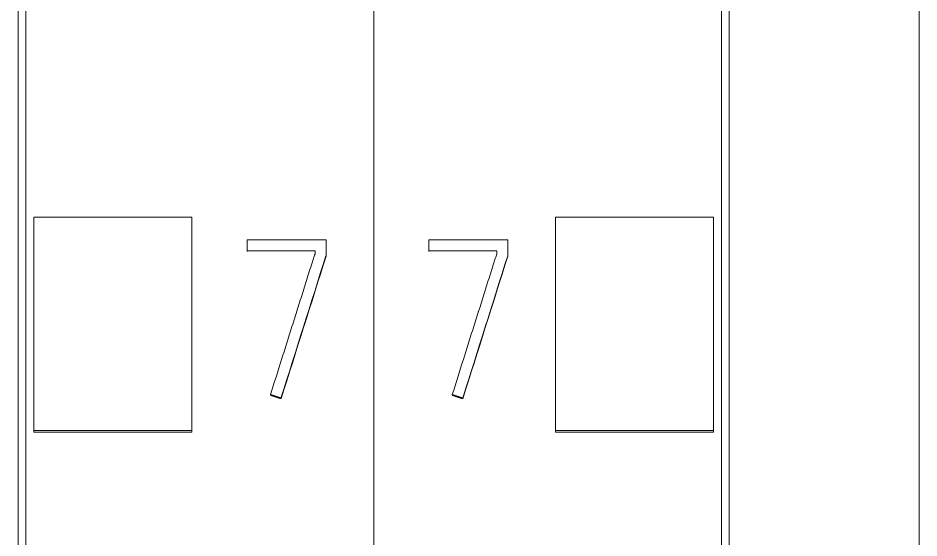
# Model space of a CAD drawing. Header units: millimetres. Extents: x 4137 to 6698, y 1400 to 3585.
# Drawn here: x 5211.35 to 5222.75, y 3314.99 to 3321.58 of the extents above; entities that cross this region are included whole.
import ezdxf

# ---------------------------------------------------------------- set-up
doc = ezdxf.new("R2010")
doc.units = ezdxf.units.MM
doc.layers.add('000-PI-Oprema', color=30, linetype='Continuous', lineweight=5)

msp = doc.modelspace()

# ---------------------------------------------------------------- linework, layer by layer
at = {"layer": '000-PI-Oprema', "color": 0, "linetype": 'ByBlock', "lineweight": 0}
for p, q in [((5215.848, 3360.459), (5215.848, 3247.041)), ((5215.848, 3360.459), (5215.848, 3247.041)), ((5211.448, 3249.363), (5211.448, 3358.178)), ((5220.248, 3358.178), (5220.248, 3249.363)), ((5211.548, 3316.35), (5211.548, 3319.052)), ((5211.548, 3319.052), (5213.548, 3319.052)), ((5213.548, 3316.35), (5213.548, 3319.052)), ((5218.148, 3316.35), (5218.148, 3319.052)), ((5220.148, 3319.052), (5218.148, 3319.052)), ((5220.148, 3316.35), (5220.148, 3319.052)), ((5214.246, 3318.625), (5214.246, 3318.766)), ((5214.246, 3318.766), (5215.245, 3318.766)), ((5215.245, 3318.766), (5215.245, 3318.564)), ((5216.546, 3318.625), (5216.546, 3318.766)), ((5216.546, 3318.766), (5217.545, 3318.766)), ((5217.545, 3318.766), (5217.545, 3318.564)), ((5214.246, 3318.625), (5214.246, 3318.619)), ((5215.106, 3318.625), (5214.246, 3318.625)), ((5215.106, 3318.586), (5215.106, 3318.625)), ((5215.245, 3318.564), (5215.245, 3318.558)), ((5216.546, 3318.625), (5216.546, 3318.619)), ((5217.406, 3318.625), (5216.546, 3318.625)), ((5217.406, 3318.586), (5217.406, 3318.625)), ((5217.545, 3318.564), (5217.545, 3318.558)), ((5214.543, 3316.805), (5214.543, 3316.799)), ((5214.676, 3316.76), (5214.676, 3316.754)), ((5216.843, 3316.805), (5216.843, 3316.799)), ((5216.976, 3316.76), (5216.976, 3316.754)), ((5211.548, 3316.328), (5211.548, 3316.35)), ((5211.548, 3316.35), (5213.548, 3316.35)), ((5211.548, 3316.328), (5213.548, 3316.328)), ((5213.548, 3316.328), (5213.548, 3316.35)), ((5218.148, 3316.328), (5218.148, 3316.35)), ((5220.148, 3316.35), (5218.148, 3316.35)), ((5220.148, 3316.328), (5218.148, 3316.328)), ((5220.148, 3316.328), (5220.148, 3316.35))]:
    msp.add_line(p, q, dxfattribs=at)
at = {"layer": '000-PI-Oprema', "color": 18, "linetype": 'ByBlock', "lineweight": 0, "true_color": 0x000000}
for centre, major_axis, ratio, start_param, end_param in [((5210.325, 3242.016), (311.427, 991.982), 0.017584, 1.499074, 1.500898), ((5210.217, 3240.208), (315.104, 1003.798), 0.017791, 1.498249, 1.500051), ((5212.589, 3241.387), (312.699, 996.069), 0.017657, 1.498788, 1.500604), ((5212.614, 3241.833), (311.804, 993.193), 0.017605, 1.49899, 1.500811)]:
    msp.add_ellipse(centre, major_axis=major_axis, ratio=ratio, start_param=start_param, end_param=end_param, dxfattribs=at)
at = {"layer": '000-PI-Oprema', "color": 0, "linetype": 'ByBlock', "lineweight": 0}
for points, knots in [([(5211.348, 3249.078), (5211.348, 3252.418), (5211.348, 3260.383), (5211.348, 3273.023), (5211.348, 3288.509), (5211.348, 3302.803), (5211.348, 3317.013), (5211.348, 3331.58), (5211.348, 3345.75), (5211.348, 3355.32), (5211.348, 3358.364)], [0, 0, 0, 0, 0.091483, 0.21812, 0.346206, 0.515858, 0.610111, 0.736264, 0.916066, 1, 1, 1, 1]), ([(5220.348, 3358.364), (5220.348, 3355.32), (5220.348, 3345.75), (5220.348, 3331.58), (5220.348, 3317.013), (5220.348, 3302.803), (5220.348, 3288.509), (5220.348, 3273.023), (5220.348, 3260.383), (5220.348, 3252.418), (5220.348, 3249.078)], [0, 0, 0, 0, 0.083934, 0.263736, 0.389889, 0.484142, 0.653794, 0.78188, 0.908517, 1, 1, 1, 1]), ([(5222.748, 3355.298), (5222.748, 3353.275), (5222.748, 3344.726), (5222.748, 3331.58), (5222.748, 3317.013), (5222.748, 3302.803), (5222.748, 3288.509), (5222.748, 3273.023), (5222.748, 3260.265), (5222.748, 3251.383), (5222.748, 3247.126), (5222.748, 3246.328)], [0, 0, 0, 0, 0.055935, 0.236292, 0.362833, 0.457376, 0.627551, 0.756032, 0.883059, 0.978086, 1, 1, 1, 1]), ([(5214.543, 3316.805), (5214.589, 3316.953), (5214.636, 3317.102), (5214.706, 3317.324), (5214.73, 3317.399), (5214.776, 3317.547), (5214.799, 3317.622), (5214.835, 3317.733), (5214.846, 3317.77), (5214.87, 3317.844), (5214.882, 3317.881), (5214.917, 3317.993), (5214.94, 3318.067), (5214.987, 3318.215), (5215.01, 3318.29), (5215.045, 3318.401), (5215.057, 3318.438), (5215.075, 3318.494), (5215.081, 3318.512), (5215.09, 3318.54), (5215.093, 3318.549), (5215.099, 3318.568), (5215.102, 3318.577), (5215.106, 3318.586)], [0, 0, 0, 0, 0.25, 0.25, 0.375, 0.375, 0.5, 0.5, 0.5625, 0.5625, 0.625, 0.625, 0.75, 0.75, 0.875, 0.875, 0.9375, 0.9375, 0.96875, 0.96875, 0.984375, 0.984375, 1, 1, 1, 1]), ([(5216.843, 3316.805), (5216.889, 3316.953), (5216.936, 3317.102), (5217.006, 3317.324), (5217.03, 3317.399), (5217.076, 3317.547), (5217.099, 3317.622), (5217.135, 3317.733), (5217.146, 3317.77), (5217.17, 3317.844), (5217.182, 3317.881), (5217.217, 3317.993), (5217.24, 3318.067), (5217.287, 3318.215), (5217.31, 3318.29), (5217.345, 3318.401), (5217.357, 3318.438), (5217.375, 3318.494), (5217.381, 3318.512), (5217.39, 3318.54), (5217.393, 3318.549), (5217.399, 3318.568), (5217.402, 3318.577), (5217.406, 3318.586)], [0, 0, 0, 0, 0.25, 0.25, 0.375, 0.375, 0.5, 0.5, 0.5625, 0.5625, 0.625, 0.625, 0.75, 0.75, 0.875, 0.875, 0.9375, 0.9375, 0.96875, 0.96875, 0.984375, 0.984375, 1, 1, 1, 1])]:
    msp.add_open_spline(points, degree=3, knots=knots, dxfattribs=at)
for points, weights in [([(5214.676, 3316.76), (5214.609, 3316.783), (5214.543, 3316.805)], [0.500000129147, 0.499999870853, 0.500000129147]), ([(5214.543, 3316.799), (5214.609, 3316.776), (5214.676, 3316.754)], [0.499999551767, 0.500000448233, 0.499999551767]), ([(5216.976, 3316.76), (5216.909, 3316.783), (5216.843, 3316.805)], [0.50000090382, 0.49999909618, 0.50000090382]), ([(5216.843, 3316.799), (5216.909, 3316.776), (5216.976, 3316.754)], [0.500000438463, 0.499999561537, 0.500000438463])]:
    msp.add_rational_spline(points, weights, degree=2, dxfattribs=at)

doc.saveas('drawing.dxf')
